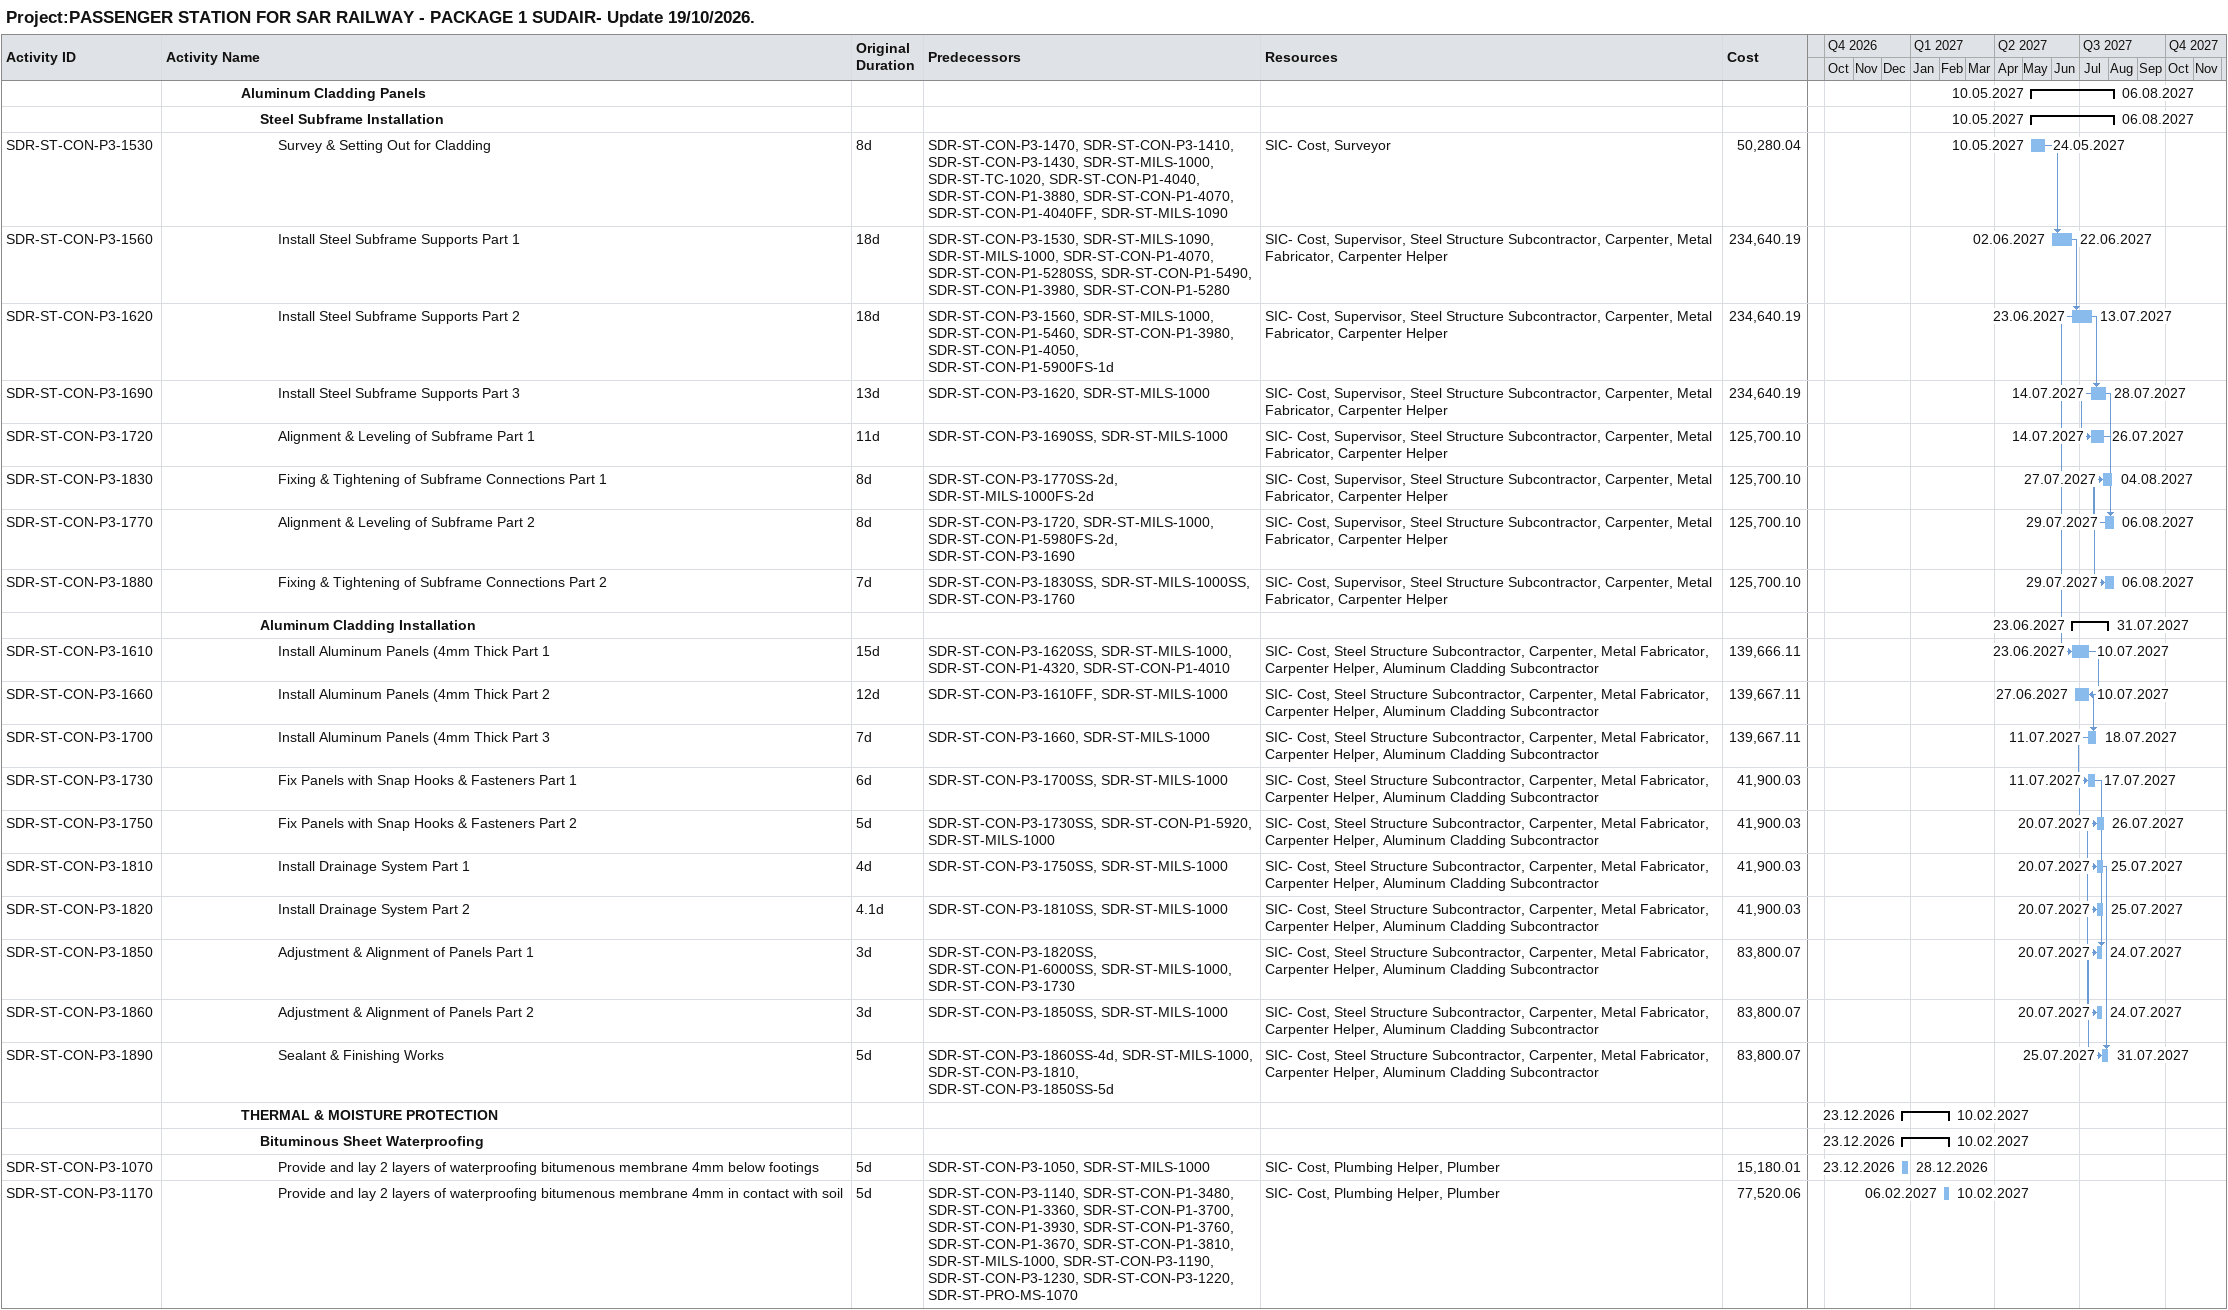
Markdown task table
Project:PASSENGER STATION FOR SAR RAILWAY - PACKAGE 1 SUDAIR- Update 19/10/2026.

| ID | Level | Task | Original duration | Start | Finish | Predecessors | Resources | Cost |
|---|---|---|---|---|---|---|---|---|
|  | 5 | **Aluminum Cladding Panels** |  | 2027-05-10 | 2027-08-06 |  |  |  |
|  | 6 | **Steel Subframe Installation** |  | 2027-05-10 | 2027-08-06 |  |  |  |
| SDR-ST-CON-P3-1530 | 7 | Survey & Setting Out for Cladding | 8d | 2027-05-10 | 2027-05-24 | SDR-ST-CON-P3-1470, SDR-ST-CON-P3-1410, SDR-ST-CON-P3-1430, SDR-ST-MILS-1000, SDR-ST-TC-1020, SDR-ST-CON-P1-4040, SDR-ST-CON-P1-3880, SDR-ST-CON-P1-4070, SDR-ST-CON-P1-4040FF, SDR-ST-MILS-1090 | SIC- Cost, Surveyor | 50280.04 |
| SDR-ST-CON-P3-1560 | 7 | Install Steel Subframe Supports Part 1 | 18d | 2027-06-02 | 2027-06-22 | SDR-ST-CON-P3-1530, SDR-ST-MILS-1090, SDR-ST-MILS-1000, SDR-ST-CON-P1-4070, SDR-ST-CON-P1-5280SS, SDR-ST-CON-P1-5490, SDR-ST-CON-P1-3980, SDR-ST-CON-P1-5280 | SIC- Cost, Supervisor, Steel Structure Subcontractor, Carpenter, Metal Fabricator, Carpenter Helper | 234640.19 |
| SDR-ST-CON-P3-1620 | 7 | Install Steel Subframe Supports Part 2 | 18d | 2027-06-23 | 2027-07-13 | SDR-ST-CON-P3-1560, SDR-ST-MILS-1000, SDR-ST-CON-P1-5460, SDR-ST-CON-P1-3980, SDR-ST-CON-P1-4050, SDR-ST-CON-P1-5900FS-1d | SIC- Cost, Supervisor, Steel Structure Subcontractor, Carpenter, Metal Fabricator, Carpenter Helper | 234640.19 |
| SDR-ST-CON-P3-1690 | 7 | Install Steel Subframe Supports Part 3 | 13d | 2027-07-14 | 2027-07-28 | SDR-ST-CON-P3-1620, SDR-ST-MILS-1000 | SIC- Cost, Supervisor, Steel Structure Subcontractor, Carpenter, Metal Fabricator, Carpenter Helper | 234640.19 |
| SDR-ST-CON-P3-1720 | 7 | Alignment & Leveling of Subframe Part 1 | 11d | 2027-07-14 | 2027-07-26 | SDR-ST-CON-P3-1690SS, SDR-ST-MILS-1000 | SIC- Cost, Supervisor, Steel Structure Subcontractor, Carpenter, Metal Fabricator, Carpenter Helper | 125700.10 |
| SDR-ST-CON-P3-1830 | 7 | Fixing & Tightening of Subframe Connections Part 1 | 8d | 2027-07-27 | 2027-08-04 | SDR-ST-CON-P3-1770SS-2d, SDR-ST-MILS-1000FS-2d | SIC- Cost, Supervisor, Steel Structure Subcontractor, Carpenter, Metal Fabricator, Carpenter Helper | 125700.10 |
| SDR-ST-CON-P3-1770 | 7 | Alignment & Leveling of Subframe Part 2 | 8d | 2027-07-29 | 2027-08-06 | SDR-ST-CON-P3-1720, SDR-ST-MILS-1000, SDR-ST-CON-P1-5980FS-2d, SDR-ST-CON-P3-1690 | SIC- Cost, Supervisor, Steel Structure Subcontractor, Carpenter, Metal Fabricator, Carpenter Helper | 125700.10 |
| SDR-ST-CON-P3-1880 | 7 | Fixing & Tightening of Subframe Connections Part 2 | 7d | 2027-07-29 | 2027-08-06 | SDR-ST-CON-P3-1830SS, SDR-ST-MILS-1000SS, SDR-ST-CON-P3-1760 | SIC- Cost, Supervisor, Steel Structure Subcontractor, Carpenter, Metal Fabricator, Carpenter Helper | 125700.10 |
|  | 6 | **Aluminum Cladding Installation** |  | 2027-06-23 | 2027-07-31 |  |  |  |
| SDR-ST-CON-P3-1610 | 7 | Install Aluminum Panels (4mm Thick Part 1 | 15d | 2027-06-23 | 2027-07-10 | SDR-ST-CON-P3-1620SS, SDR-ST-MILS-1000, SDR-ST-CON-P1-4320, SDR-ST-CON-P1-4010 | SIC- Cost, Steel Structure Subcontractor, Carpenter, Metal Fabricator, Carpenter Helper, Aluminum Cladding Subcontractor | 139666.11 |
| SDR-ST-CON-P3-1660 | 7 | Install Aluminum Panels (4mm Thick Part 2 | 12d | 2027-06-27 | 2027-07-10 | SDR-ST-CON-P3-1610FF, SDR-ST-MILS-1000 | SIC- Cost, Steel Structure Subcontractor, Carpenter, Metal Fabricator, Carpenter Helper, Aluminum Cladding Subcontractor | 139667.11 |
| SDR-ST-CON-P3-1700 | 7 | Install Aluminum Panels (4mm Thick Part 3 | 7d | 2027-07-11 | 2027-07-18 | SDR-ST-CON-P3-1660, SDR-ST-MILS-1000 | SIC- Cost, Steel Structure Subcontractor, Carpenter, Metal Fabricator, Carpenter Helper, Aluminum Cladding Subcontractor | 139667.11 |
| SDR-ST-CON-P3-1730 | 7 | Fix Panels with Snap Hooks & Fasteners Part 1 | 6d | 2027-07-11 | 2027-07-17 | SDR-ST-CON-P3-1700SS, SDR-ST-MILS-1000 | SIC- Cost, Steel Structure Subcontractor, Carpenter, Metal Fabricator, Carpenter Helper, Aluminum Cladding Subcontractor | 41900.03 |
| SDR-ST-CON-P3-1750 | 7 | Fix Panels with Snap Hooks & Fasteners Part 2 | 5d | 2027-07-20 | 2027-07-26 | SDR-ST-CON-P3-1730SS, SDR-ST-CON-P1-5920, SDR-ST-MILS-1000 | SIC- Cost, Steel Structure Subcontractor, Carpenter, Metal Fabricator, Carpenter Helper, Aluminum Cladding Subcontractor | 41900.03 |
| SDR-ST-CON-P3-1810 | 7 | Install Drainage System Part 1 | 4d | 2027-07-20 | 2027-07-25 | SDR-ST-CON-P3-1750SS, SDR-ST-MILS-1000 | SIC- Cost, Steel Structure Subcontractor, Carpenter, Metal Fabricator, Carpenter Helper, Aluminum Cladding Subcontractor | 41900.03 |
| SDR-ST-CON-P3-1820 | 7 | Install Drainage System Part 2 | 4.1d | 2027-07-20 | 2027-07-25 | SDR-ST-CON-P3-1810SS, SDR-ST-MILS-1000 | SIC- Cost, Steel Structure Subcontractor, Carpenter, Metal Fabricator, Carpenter Helper, Aluminum Cladding Subcontractor | 41900.03 |
| SDR-ST-CON-P3-1850 | 7 | Adjustment & Alignment of Panels Part 1 | 3d | 2027-07-20 | 2027-07-24 | SDR-ST-CON-P3-1820SS, SDR-ST-CON-P1-6000SS, SDR-ST-MILS-1000, SDR-ST-CON-P3-1730 | SIC- Cost, Steel Structure Subcontractor, Carpenter, Metal Fabricator, Carpenter Helper, Aluminum Cladding Subcontractor | 83800.07 |
| SDR-ST-CON-P3-1860 | 7 | Adjustment & Alignment of Panels Part 2 | 3d | 2027-07-20 | 2027-07-24 | SDR-ST-CON-P3-1850SS, SDR-ST-MILS-1000 | SIC- Cost, Steel Structure Subcontractor, Carpenter, Metal Fabricator, Carpenter Helper, Aluminum Cladding Subcontractor | 83800.07 |
| SDR-ST-CON-P3-1890 | 7 | Sealant & Finishing Works | 5d | 2027-07-25 | 2027-07-31 | SDR-ST-CON-P3-1860SS-4d, SDR-ST-MILS-1000, SDR-ST-CON-P3-1810, SDR-ST-CON-P3-1850SS-5d | SIC- Cost, Steel Structure Subcontractor, Carpenter, Metal Fabricator, Carpenter Helper, Aluminum Cladding Subcontractor | 83800.07 |
|  | 5 | **THERMAL & MOISTURE PROTECTION** |  | 2026-12-23 | 2027-02-10 |  |  |  |
|  | 6 | **Bituminous Sheet Waterproofing** |  | 2026-12-23 | 2027-02-10 |  |  |  |
| SDR-ST-CON-P3-1070 | 7 | Provide and lay 2 layers of waterproofing bitumenous membrane 4mm below footings | 5d | 2026-12-23 | 2026-12-28 | SDR-ST-CON-P3-1050, SDR-ST-MILS-1000 | SIC- Cost, Plumbing Helper, Plumber | 15180.01 |
| SDR-ST-CON-P3-1170 | 7 | Provide and lay 2 layers of waterproofing bitumenous membrane 4mm in contact with soil | 5d | 2027-02-06 | 2027-02-10 | SDR-ST-CON-P3-1140, SDR-ST-CON-P1-3480, SDR-ST-CON-P1-3360, SDR-ST-CON-P1-3700, SDR-ST-CON-P1-3930, SDR-ST-CON-P1-3760, SDR-ST-CON-P1-3670, SDR-ST-CON-P1-3810, SDR-ST-MILS-1000, SDR-ST-CON-P3-1190, SDR-ST-CON-P3-1230, SDR-ST-CON-P3-1220, SDR-ST-PRO-MS-1070 | SIC- Cost, Plumbing Helper, Plumber | 77520.06 |
